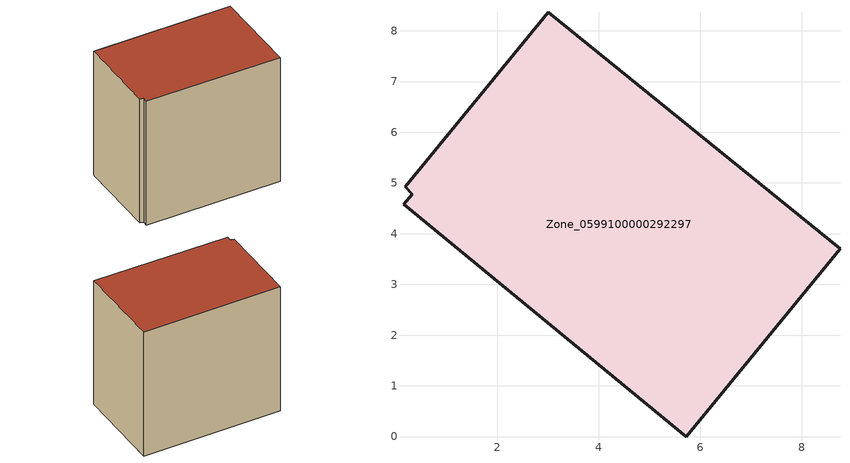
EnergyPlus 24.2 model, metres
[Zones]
Zone_0599100000292297
 floor ground (C_G): 0.15,4.58 0.32,4.78 0.19,4.93 3,8.36 8.75,3.71 5.72,0 z0
 wall outside (C_F): 8.75,3.71 3,8.36 0.19,4.93 0.32,4.78 0.15,4.58 5.72,0 8.75,3.71 z0:7.15
 roof outside (C_R): 0.32,4.78 0.15,4.58 5.72,0 8.75,3.71 3,8.36 0.19,4.93 z7.15
[BUILDING]
Pand.0599100000292297: North Axis=0; Terrain=City; Loads Convergence Tolerance Value=0.04; Temperature Convergence Tolerance Value=0.4; Solar Distribution=FullExterior; Maximum Number of Warmup Days=25; Minimum Number of Warmup Days=1
[Site:Location]
Rotterdam.The.Hague.AP_ZH_NLD Design_Conditions: Latitude=51.96; Longitude=4.45; Time Zone=1; Elevation=-4.5
[SITE:GROUNDTEMPERATURE:BUILDINGSURFACE]
18, 18, 18, 18, 18, 18, 18, 18, 18, 18, 18, 18
[MATERIAL] Thermal Absorptance=0.9; Solar Absorptance=0.7; Visible Absorptance=0.7
Name | Roughness | Thickness | Conductivity | Density | Specific Heat
G.TI.1946-1964 | MediumSmooth | 0.15 | 1 | 540 | 1210
F.TI.1946-1964 | Rough | 0.3 | 0.857143 | 1920 | 840
R.TI.1946-1964 | MediumRough | 0.2 | 0.277778 | 1500 | 1000
[CONSTRUCTION]
C_G: G.TI.1946-1964
C_F: F.TI.1946-1964
C_R: R.TI.1946-1964
[ZONE]
Zone_0599100000292297: Type=1; Multiplier=1; Ceiling Height=Autocalculate; Volume=Autocalculate; Floor Area=autocalculate; Part of Total Floor Area=Yes
[ZONEINFILTRATION:DESIGNFLOWRATE]
Infil_Zone_0599100000292297: Zone or ZoneList or Space or SpaceList=Zone_0599100000292297; Schedule=AlwaysOn; Design Flow Rate Calculation Method=Flow/Area; Flow Rate per Floor Area=0.003; Constant Term Coefficient=1; Temperature Term Coefficient=0; Velocity Term Coefficient=0; Velocity Squared Term Coefficient=0
[HVACTEMPLATE:ZONE:IDEALLOADSAIRSYSTEM]
Zone_0599100000292297: Maximum Heating Supply Air Temperature=50; Minimum Cooling Supply Air Temperature=13; Maximum Heating Supply Air Humidity Ratio=0.0156; Minimum Cooling Supply Air Humidity Ratio=0.0077; Heating Limit=NoLimit; Cooling Limit=NoLimit; Dehumidification Control Type=ConstantSensibleHeatRatio; Cooling Sensible Heat Ratio=0.7; Dehumidification Setpoint=60; Humidification Control Type=None; Humidification Setpoint=30; Outdoor Air Method=None; Outdoor Air Flow Rate per Person=0.00944; Outdoor Air Flow Rate per Zone Floor Area=0; Outdoor Air Flow Rate per Zone=0; Demand Controlled Ventilation Type=None; Outdoor Air Economizer Type=NoEconomizer; Heat Recovery Type=None; Sensible Heat Recovery Effectiveness=0.7; Latent Heat Recovery Effectiveness=0.65
[ZONECONTROL:THERMOSTAT]
ThermostatControl_Zone_0599100000292297: Zone or ZoneList=Zone_0599100000292297; Control Type Schedule=DualSetpointControlType; Control 1=Thermostat_Zone_0599100000292297; Temperature Difference Between Cutout And Setpoint=0
[THERMOSTATSETPOINT:DUALSETPOINT]
Thermostat_Zone_0599100000292297: Heating Setpoint Temperature Schedule=HeatingSetpoint_Zone_0599100000292297; Cooling Setpoint Temperature Schedule=CoolingSetpoint_Zone_0599100000292297
[SCHEDULE:COMPACT]
HeatingSetpoint_Zone_0599100000292297: Through: 12/31, For: AllDays, Until: 24:00, 21
CoolingSetpoint_Zone_0599100000292297: Through: 12/31, For: AllDays, Until: 24:00, 24
DualSetpointControlType: Through: 12/31, For: AllDays, Until: 24:00, 4
AlwaysOn: Through: 12/31, For: AllDays, Until: 24:00, 1
